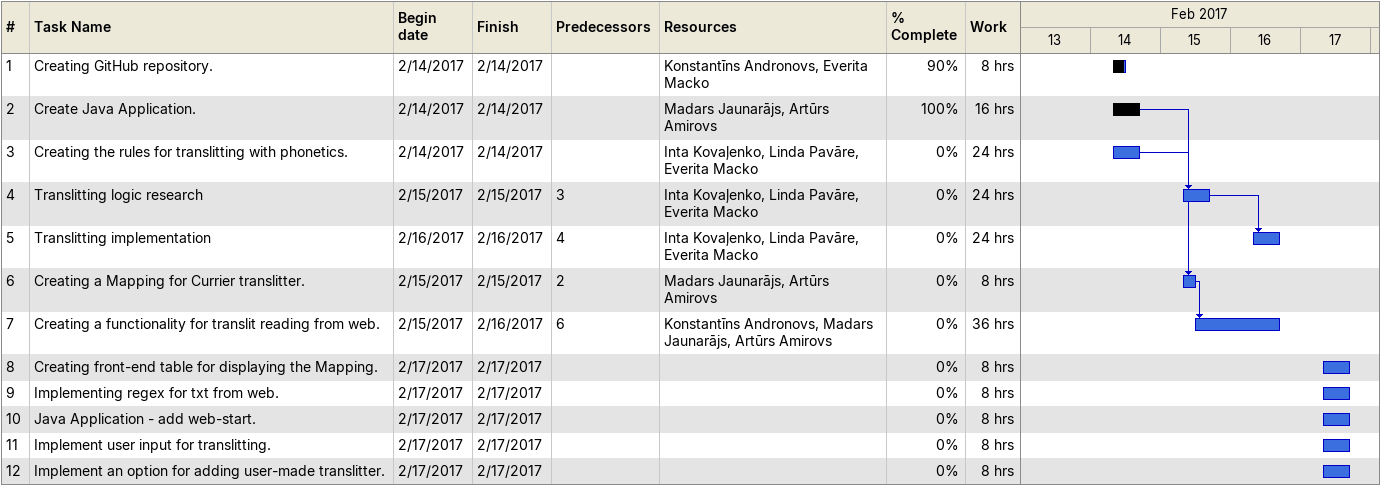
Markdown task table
| ID | Task | Start | Finish | Predecessors | Resources | % complete | Work (h) |
|---|---|---|---|---|---|---|---|
| 1 | Creating GitHub repository. | 2017-02-14 | 2017-02-14 |  | Konstantīns Andronovs, Everita Macko | 90 | 8 |
| 2 | Create Java Application. | 2017-02-14 | 2017-02-14 |  | Madars Jaunarājs, Artūrs Amirovs | 100 | 16 |
| 3 | Creating the rules for translitting with phonetics. | 2017-02-14 | 2017-02-14 |  | Inta Kovaļenko, Linda Pavāre, Everita Macko | 0 | 24 |
| 4 | Translitting logic research | 2017-02-15 | 2017-02-15 | 3 | Inta Kovaļenko, Linda Pavāre, Everita Macko | 0 | 24 |
| 5 | Translitting implementation | 2017-02-16 | 2017-02-16 | 4 | Inta Kovaļenko, Linda Pavāre, Everita Macko | 0 | 24 |
| 6 | Creating a Mapping for Currier translitter. | 2017-02-15 | 2017-02-15 | 2 | Madars Jaunarājs, Artūrs Amirovs | 0 | 8 |
| 7 | Creating a functionality for translit reading from web. | 2017-02-15 | 2017-02-16 | 6 | Konstantīns Andronovs, Madars Jaunarājs, Artūrs Amirovs | 0 | 36 |
| 8 | Creating front-end table for displaying the Mapping. | 2017-02-17 | 2017-02-17 |  |  | 0 | 8 |
| 9 | Implementing regex for txt from web. | 2017-02-17 | 2017-02-17 |  |  | 0 | 8 |
| 10 | Java Application - add web-start. | 2017-02-17 | 2017-02-17 |  |  | 0 | 8 |
| 11 | Implement user input for translitting. | 2017-02-17 | 2017-02-17 |  |  | 0 | 8 |
| 12 | Implement an option for adding user-made translitter. | 2017-02-17 | 2017-02-17 |  |  | 0 | 8 |
